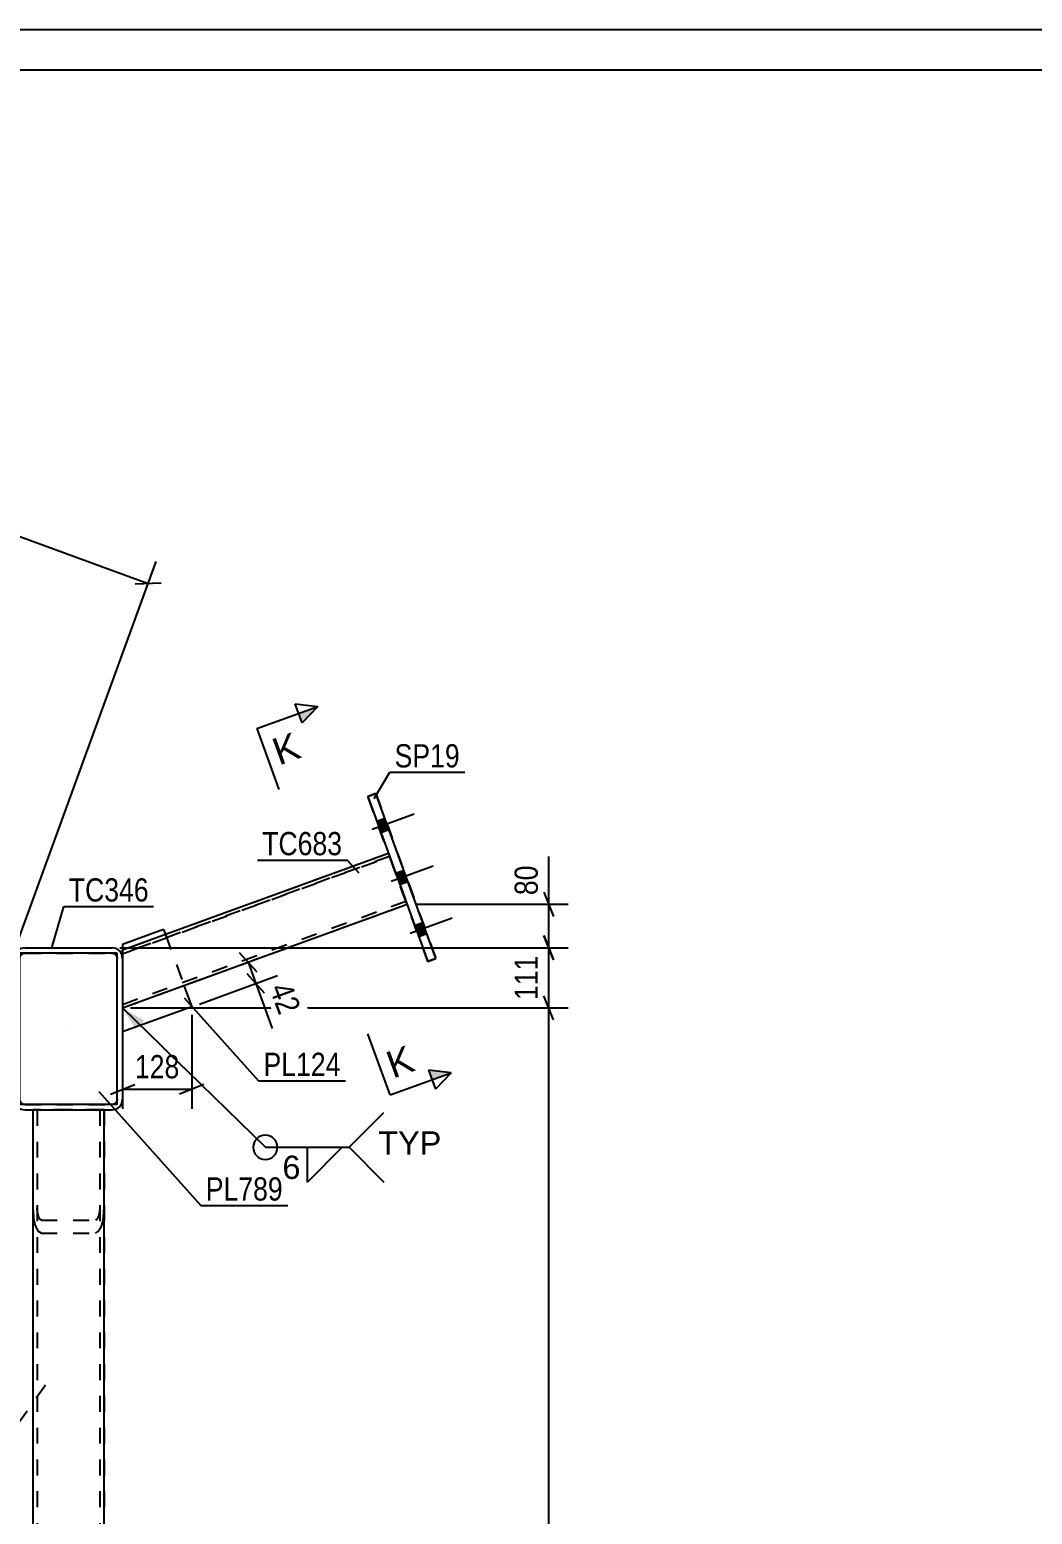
# Model space of a CAD drawing. Header units: millimetres. Extents: x 0 to 1189, y 0 to 841.
# Drawn here: x 771.4 to 895, y 657.9 to 841 of the extents above; entities that cross this region are included whole.
import ezdxf

# ---------------------------------------------------------------- set-up
doc = ezdxf.new("R2010")
doc.units = ezdxf.units.MM
doc.linetypes.add('DXK_LINE_DOT2', pattern=[3.9198, 1.9599, -1.9599])
doc.linetypes.add('DXK_LINE_DOT3', pattern=[5.9187, 2.979, -0.9799, 0.9799, -0.9799])
doc.styles.add('Arial', font='ARIAL.TTF', dxfattribs={"height": 0.2})
doc.styles.add('Arial Narrow', font='ARIALN.TTF', dxfattribs={"height": 0.2})

# ---------------------------------------------------------------- blocks, each defined once
blk = doc.blocks.new('Unknown-285407614-1132')
at = {"color": 5, "linetype": 'Continuous'}
for p, q in [((1189, 841), (0, 841)), ((1184, 836), (5, 836))]:
    blk.add_line(p, q, dxfattribs=at)
blk = doc.blocks.new('Part-285407614-3735 - 3540')
at = {"color": 2, "linetype": 'Continuous'}
for p, q in [((814.06, 746.82), (813.06, 746.45)), ((813.06, 746.45), (820.47, 726.09)), ((813.06, 746.45), (813.06, 746.45)), ((821.47, 726.46), (814.06, 746.82)), ((814.06, 746.82), (814.06, 746.82)), ((820.47, 726.09), (821.47, 726.46)), ((820.47, 726.09), (820.47, 726.09)), ((821.47, 726.46), (821.47, 726.46))]:
    blk.add_line(p, q, dxfattribs=at)
at = {"color": 7, "linetype": 'DXK_LINE_DOT2'}
for p, q in [((813.06, 746.45), (814.06, 746.82)), ((820.47, 726.09), (813.06, 746.45)), ((814.06, 746.82), (821.47, 726.46)), ((821.47, 726.46), (820.47, 726.09))]:
    blk.add_line(p, q, dxfattribs=at)
blk = doc.blocks.new('Bolt-285407614-3557 - 3540')
at = {"linetype": 'Continuous'}
for points in [[(814.18, 743.38), (814.68, 742.01), (815.68, 742.37), (815.18, 743.75)], [(814.18, 743.38), (814.68, 742.01), (815.68, 742.37), (815.18, 743.75)], [(814.18, 743.38), (814.68, 742.01), (815.68, 742.37), (815.18, 743.75)], [(816.51, 736.96), (817.02, 735.59), (818.02, 735.95), (817.52, 737.33)], [(816.51, 736.96), (817.02, 735.59), (818.02, 735.95), (817.52, 737.33)], [(818.85, 730.54), (819.35, 729.16), (820.36, 729.53), (819.85, 730.91)], [(818.85, 730.54), (819.35, 729.16), (820.36, 729.53), (819.85, 730.91)], [(818.85, 730.54), (819.35, 729.16), (820.36, 729.53), (819.85, 730.91)]]:
    blk.add_hatch(color=1, dxfattribs=at).paths.add_polyline_path(points)
at = {"color": 1, "linetype": 'Continuous'}
for p, q in [((813.61, 742.4), (818.81, 744.29)), ((813.61, 742.4), (818.81, 744.29)), ((813.61, 742.4), (818.81, 744.29)), ((814.18, 743.38), (815.18, 743.75)), ((814.18, 743.38), (815.18, 743.75)), ((814.18, 743.38), (815.18, 743.75)), ((814.68, 742.01), (815.68, 742.37)), ((814.68, 742.01), (815.68, 742.37)), ((814.68, 742.01), (815.68, 742.37)), ((815.95, 735.98), (821.15, 737.87)), ((815.95, 735.98), (821.15, 737.87)), ((816.51, 736.96), (817.52, 737.33)), ((816.51, 736.96), (817.52, 737.33)), ((817.02, 735.59), (818.02, 735.95)), ((817.02, 735.59), (818.02, 735.95)), ((818.29, 729.56), (823.49, 731.45)), ((818.29, 729.56), (823.49, 731.45)), ((818.29, 729.56), (823.49, 731.45)), ((818.85, 730.54), (819.85, 730.91)), ((818.85, 730.54), (819.85, 730.91)), ((818.85, 730.54), (819.85, 730.91)), ((819.35, 729.16), (820.36, 729.53)), ((819.35, 729.16), (820.36, 729.53)), ((819.35, 729.16), (820.36, 729.53))]:
    blk.add_line(p, q, dxfattribs=at)
blk = doc.blocks.new('Part-285407614-3592 - 3540')
at = {"color": 2, "linetype": 'Continuous'}
for p, q in [((770.16, 708.45), (770.16, 727.11)), ((782.16, 727.11), (770.16, 727.11)), ((782.16, 708.45), (782.16, 727.11)), ((782.16, 708.45), (770.16, 708.45))]:
    blk.add_line(p, q, dxfattribs=at)
blk = doc.blocks.new('Part-285407614-3717 - 3540')
at = {"color": 2, "linetype": 'Continuous'}
for p, q in [((787.89, 730.02), (782.82, 728.18)), ((787.89, 730.02), (788.12, 729.4)), ((782.82, 728.18), (782.82, 727.47)), ((790.4, 723.13), (791.36, 720.5)), ((791.36, 720.5), (782.82, 717.39))]:
    blk.add_line(p, q, dxfattribs=at)
at = {"color": 7, "linetype": 'DXK_LINE_DOT2'}
for p, q in [((788.12, 729.4), (790.4, 723.13)), ((782.82, 727.47), (782.82, 717.39))]:
    blk.add_line(p, q, dxfattribs=at)
blk = doc.blocks.new('Part-285407614-3740 - 3540')
at = {"color": 2, "linetype": 'Continuous'}
for p, q in [((815.63, 739.41), (782.82, 727.47)), ((782.82, 720.37), (817.91, 733.14)), ((782.82, 727.47), (782.82, 726.45)), ((782.82, 727.47), (782.82, 727.47))]:
    blk.add_line(p, q, dxfattribs=at)
at = {"color": 7, "linetype": 'DXK_LINE_DOT2'}
for p, q in [((815.63, 739.41), (782.82, 727.47)), ((782.82, 727.04), (815.76, 739.03)), ((815.76, 739.03), (782.82, 727.04)), ((815.63, 739.41), (817.91, 733.14)), ((817.91, 733.14), (815.63, 739.41)), ((815.63, 739.41), (815.63, 739.41)), ((815.76, 739.03), (815.76, 739.03)), ((782.82, 720.8), (817.77, 733.52)), ((782.82, 720.8), (817.77, 733.52)), ((782.82, 720.37), (817.91, 733.14)), ((817.77, 733.52), (817.77, 733.52)), ((817.91, 733.14), (817.91, 733.14)), ((782.82, 726.62), (782.82, 727.47)), ((782.82, 727.04), (782.82, 727.04)), ((782.82, 726.45), (782.82, 720.37))]:
    blk.add_line(p, q, dxfattribs=at)
blk = doc.blocks.new('Part-285407614-3770 - 3540')
at = {"color": 2, "linetype": 'Continuous'}
for p, q in [((771.76, 707.78), (771.76, 515.11)), ((780.56, 515.11), (780.56, 707.78))]:
    blk.add_line(p, q, dxfattribs=at)
at = {"color": 7, "linetype": 'DXK_LINE_DOT2'}
for p, q in [((780.56, 707.78), (771.76, 707.78)), ((780.56, 707.78), (771.76, 707.78)), ((772.29, 707.78), (772.29, 515.11)), ((780.02, 707.78), (780.02, 515.11))]:
    blk.add_line(p, q, dxfattribs=at)
blk = doc.blocks.new('Part-285407614-3785 - 3540')
at = {"color": 7, "linetype": 'DXK_LINE_DOT2'}
for p, q in [((771.76, 707.78), (780.02, 707.78)), ((771.76, 707.78), (771.76, 707.78)), ((771.76, 707.78), (772.29, 707.78)), ((771.76, 707.78), (771.76, 658.18)), ((772.29, 707.78), (772.29, 707.78)), ((772.29, 707.78), (772.29, 658.18)), ((772.29, 707.78), (772.33, 707.78)), ((772.33, 707.78), (772.45, 707.78)), ((780.24, 707.78), (772.82, 707.78)), ((780.02, 707.78), (780.02, 658.18)), ((780.02, 707.78), (780.56, 707.78)), ((780.47, 707.78), (780.24, 707.78)), ((780.56, 707.78), (780.47, 707.78)), ((780.56, 707.78), (780.56, 658.18)), ((771.76, 695.75), (771.84, 694.54)), ((772.33, 695.14), (772.29, 695.75)), ((772.82, 694.17), (772.62, 694.29)), ((772.82, 694.17), (779.49, 694.17)), ((779.69, 694.29), (779.49, 694.17)), ((780.02, 695.75), (779.98, 695.14)), ((780.47, 694.54), (780.56, 695.75)), ((772.41, 692.84), (772.62, 692.72)), ((772.62, 692.72), (772.82, 692.6)), ((772.82, 692.6), (779.49, 692.6)), ((779.49, 692.6), (779.87, 692.82)), ((779.87, 692.82), (779.9, 692.84))]:
    blk.add_line(p, q, dxfattribs=at)
for centre, radius, start, end in [((775.5, 694.84), 3.68, 184.591, 212.8752), ((774.16, 695.29), 1.84, 184.591, 212.8752), ((778.15, 695.29), 1.84, 327.1248, 355.409), ((776.81, 694.84), 3.68, 327.1248, 355.409)]:
    blk.add_arc(centre, radius, start, end, dxfattribs=at)
blk = doc.blocks.new('Part-285407614-3801 - 3540')
at = {"color": 2, "linetype": 'Continuous'}
for p, q in [((769.59, 726.96), (769.49, 726.45)), ((770.82, 727.78), (770.31, 727.68)), ((770.82, 727.78), (781.49, 727.78)), ((770.82, 727.78), (770.82, 727.78)), ((781.49, 727.78), (781.49, 727.78)), ((782, 727.68), (781.49, 727.78)), ((782.82, 726.45), (782.72, 726.96)), ((769.49, 726.45), (769.49, 709.11)), ((782.82, 726.45), (782.82, 709.11)), ((769.49, 709.11), (769.59, 708.6)), ((782.72, 708.6), (782.82, 709.11)), ((770.31, 707.88), (770.82, 707.78)), ((770.82, 707.78), (781.49, 707.78)), ((770.82, 707.78), (770.82, 707.78)), ((781.49, 707.78), (782, 707.88)), ((781.49, 707.78), (781.49, 707.78))]:
    blk.add_line(p, q, dxfattribs=at)
at = {"color": 7, "linetype": 'DXK_LINE_DOT2'}
for p, q in [((770.57, 727.06), (770.82, 727.11)), ((770.82, 727.11), (770.82, 727.11)), ((770.82, 727.11), (781.49, 727.11)), ((781.49, 727.11), (781.49, 727.11)), ((781.49, 727.11), (781.74, 727.06)), ((770.16, 726.45), (770.21, 726.7)), ((770.16, 726.45), (770.16, 726.45)), ((770.16, 709.11), (770.16, 726.45)), ((782.1, 726.7), (782.16, 726.45)), ((782.16, 726.45), (782.16, 726.45)), ((782.16, 709.11), (782.16, 726.45)), ((770.16, 709.11), (770.16, 709.11)), ((770.21, 708.86), (770.16, 709.11)), ((782.16, 709.11), (782.1, 708.86)), ((782.16, 709.11), (782.16, 709.11)), ((770.82, 708.45), (770.57, 708.5)), ((770.82, 708.45), (770.82, 708.45)), ((770.82, 708.45), (781.49, 708.45)), ((781.74, 708.5), (781.49, 708.45)), ((781.49, 708.45), (781.49, 708.45))]:
    blk.add_line(p, q, dxfattribs=at)
at = {"color": 7, "linetype": 'DXK_LINE_DOT3'}
blk.add_line((776.16, 717.78), (776.16, 717.78), dxfattribs=at)
at = {"color": 2, "linetype": 'Continuous'}
for centre, start, end in [((770.82, 726.45), 112.5, 157.5), ((781.49, 726.45), 22.5, 67.5), ((770.82, 709.11), 202.5, 247.5), ((781.49, 709.11), 292.5, 337.5)]:
    blk.add_arc(centre, 1.33, start, end, dxfattribs=at)
at = {"color": 7, "linetype": 'DXK_LINE_DOT2'}
for centre, start, end in [((770.82, 726.45), 112.5, 157.5), ((781.49, 726.45), 22.5, 67.5), ((770.82, 709.11), 202.5, 247.5), ((781.49, 709.11), 292.5, 337.5)]:
    blk.add_arc(centre, 0.667, start, end, dxfattribs=at)
blk = doc.blocks.new('StraightDimension-285407614-3903 - 3540')
at = {"color": 7, "linetype": 'Continuous'}
for p, q in [((834.79, 729.28), (835.99, 726.28)), ((782.49, 727.78), (837.79, 727.78)), ((835.39, 720.37), (835.39, 727.78)), ((835.99, 718.87), (834.79, 721.87)), ((783.82, 720.37), (837.79, 720.37))]:
    blk.add_line(p, q, dxfattribs=at)
at = {"color": 0}
blk.add_wipeout([(834.64, 727.42), (830.44, 727.42), (830.44, 720.73), (834.64, 720.73)], dxfattribs=at)
at = {"color": 3, "style": 'Arial Narrow'}
blk.add_text('111', height=2.863, rotation=90.0002, dxfattribs=at).set_placement((834.04, 721.33))
blk = doc.blocks.new('StraightDimension-285407614-3916 - 3540')
at = {"color": 7, "linetype": 'Continuous'}
for p, q in [((834.79, 734.64), (835.99, 731.64)), ((818.91, 733.14), (837.79, 733.14)), ((835.39, 727.78), (835.39, 733.14)), ((835.99, 726.28), (834.79, 729.28)), ((782.49, 727.78), (837.79, 727.78))]:
    blk.add_line(p, q, dxfattribs=at)
at = {"color": 0}
blk.add_wipeout([(834.64, 738.52), (830.44, 738.52), (830.44, 733.67), (834.64, 733.67)], dxfattribs=at)
at = {"color": 7, "linetype": 'Continuous'}
blk.add_line((835.39, 733.14), (835.39, 739.05), dxfattribs=at)
blk.add_line((835.39, 733.14), (835.39, 739.05), dxfattribs=at)
at = {"color": 3, "style": 'Arial Narrow'}
blk.add_text('80', height=2.863, rotation=90.0002, dxfattribs=at).set_placement((834.04, 734.27))
blk = doc.blocks.new('StraightDimension-285407614-3929 - 3540')
at = {"color": 7, "linetype": 'Continuous'}
for p, q in [((835.99, 718.87), (834.79, 721.87)), ((783.82, 720.37), (837.79, 720.37)), ((835.39, 495.11), (835.39, 720.37))]:
    blk.add_line(p, q, dxfattribs=at)
blk = doc.blocks.new('StraightDimension-285407614-3957 - 3540')
at = {"color": 7, "linetype": 'Continuous'}
for p, q in [((791.36, 719.5), (791.36, 707.93)), ((782.82, 716.39), (782.82, 707.93)), ((781.32, 709.73), (784.32, 710.93)), ((792.86, 710.93), (789.86, 709.73)), ((782.82, 710.33), (791.36, 710.33))]:
    blk.add_line(p, q, dxfattribs=at)
at = {"color": 0}
blk.add_wipeout([(790.43, 711.08), (790.43, 715.28), (783.75, 715.28), (783.75, 711.08)], dxfattribs=at)
at = {"color": 3, "style": 'Arial Narrow'}
blk.add_text('128', height=2.863, dxfattribs=at).set_placement((784.35, 711.68))
blk = doc.blocks.new('StraightDimension-285407614-4185 - 3540')
at = {"color": 7, "linetype": 'Continuous'}
for p, q in [((791.34, 723.47), (800.98, 726.98)), ((797.22, 727.21), (799.37, 724.8)), ((798.3, 726.01), (799.26, 723.37)), ((792.3, 720.84), (801.93, 724.35)), ((800.33, 722.17), (798.18, 724.58))]:
    blk.add_line(p, q, dxfattribs=at)
at = {"color": 0}
blk.add_wipeout([(801.8, 718.57), (805.75, 720.01), (804.09, 724.57), (800.14, 723.14)], dxfattribs=at)
at = {"color": 7, "linetype": 'Continuous'}
blk.add_line((799.26, 723.37), (801.28, 717.82), dxfattribs=at)
blk.add_line((799.26, 723.37), (801.28, 717.82), dxfattribs=at)
at = {"color": 3, "style": 'Arial Narrow'}
blk.add_text('42', height=2.863, rotation=-69.9983, dxfattribs=at).set_placement((800.91, 722.78))
blk = doc.blocks.new('StraightDimension-285407614-34818 - 3540')
at = {"color": 7, "linetype": 'Continuous'}
for p, q in [((734.1, 767.38), (742.86, 791.45)), ((743.5, 788.82), (740.27, 788.72)), ((741.88, 788.77), (785.98, 772.72)), ((769.83, 728.34), (786.96, 775.4)), ((784.37, 772.67), (787.6, 772.77))]:
    blk.add_line(p, q, dxfattribs=at)
at = {"color": 0}
blk.add_wipeout([(767.33, 780.3), (768.77, 784.25), (762.49, 786.54), (761.05, 782.59)], dxfattribs=at)
at = {"color": 3, "style": 'Arial Narrow'}
blk.add_text('704', height=2.863, rotation=-20.002, dxfattribs=at).set_placement((761.82, 782.95))
blk = doc.blocks.new('Mark-285407614-3588 - 3540')
at = {"color": 0}
blk.add_wipeout([(802.6, 696.6), (802.6, 699.6), (793.09, 699.6), (793.09, 696.6)], dxfattribs=at)
blk.add_wipeout([(802.6, 696.6), (802.6, 699.6), (793.09, 699.6), (793.09, 696.6)], dxfattribs=at)
at = {"color": 30, "linetype": 'Continuous'}
for p, q in [((779.89, 710.05), (792.49, 696)), ((792.49, 696), (803.2, 696))]:
    blk.add_line(p, q, dxfattribs=at)
at = {"color": 3, "style": 'Arial Narrow'}
blk.add_text('PL789', height=2.863, dxfattribs=at).set_placement((793.09, 696.6))
blk = doc.blocks.new('Mark-285407614-3713 - 3540')
at = {"color": 0}
blk.add_wipeout([(809.71, 711.97), (809.71, 714.97), (800.21, 714.97), (800.21, 711.97)], dxfattribs=at)
blk.add_wipeout([(809.71, 711.97), (809.71, 714.97), (800.21, 714.97), (800.21, 711.97)], dxfattribs=at)
at = {"color": 30, "linetype": 'Continuous'}
for p, q in [((790.44, 721.62), (799.61, 711.37)), ((799.61, 711.37), (810.31, 711.37))]:
    blk.add_line(p, q, dxfattribs=at)
at = {"color": 3, "style": 'Arial Narrow'}
blk.add_text('PL124', height=2.863, dxfattribs=at).set_placement((800.21, 711.97))
blk = doc.blocks.new('Mark-285407614-3736 - 3540')
at = {"color": 0}
blk.add_wipeout([(809.91, 739.19), (809.91, 742.19), (800.05, 742.19), (800.05, 739.19)], dxfattribs=at)
blk.add_wipeout([(809.91, 739.19), (809.91, 742.19), (800.05, 742.19), (800.05, 739.19)], dxfattribs=at)
at = {"color": 30, "linetype": 'Continuous'}
for p in [(799.45, 738.59), (812.02, 736.99)]:
    blk.add_line(p, (810.51, 738.59), dxfattribs=at)
at = {"color": 3, "style": 'Arial Narrow'}
blk.add_text('TC683', height=2.863, dxfattribs=at).set_placement((800.05, 739.19))
blk = doc.blocks.new('SectionMark-285407614-4407 - 3540')
at = {"linetype": 'Continuous'}
for points in [[(804.97, 755.52), (804.54, 756.7), (806.89, 757.55)], [(820.99, 711.51), (820.56, 712.68), (823.34, 712.36)]]:
    blk.add_hatch(color=6, dxfattribs=at).paths.add_polyline_path(points)
at = {"color": 6, "linetype": 'Continuous'}
for p, q in [((804.97, 755.52), (804.12, 757.87)), ((804.12, 757.87), (806.89, 757.55)), ((806.89, 757.55), (804.97, 755.52)), ((823.34, 712.36), (820.56, 712.68)), ((820.56, 712.68), (821.42, 710.34)), ((823.34, 712.36), (821.42, 710.34))]:
    blk.add_line(p, q, dxfattribs=at)
at = {"color": 0, "linetype": 'Continuous'}
for points in [[(805.03, 751.29), (803.84, 754.58), (800.91, 753.51), (802.11, 750.23)], [(819.09, 712.68), (817.89, 715.97), (814.97, 714.9), (816.16, 711.62)]]:
    blk.add_wipeout(points, dxfattribs=at)
at = {"color": 6, "linetype": 'Continuous'}
for p, q in [((799.37, 754.82), (806.89, 757.55)), ((799.37, 754.82), (802.11, 747.3)), ((815.82, 709.63), (813.09, 717.15)), ((815.82, 709.63), (823.34, 712.36))]:
    blk.add_line(p, q, dxfattribs=at)
at = {"color": 3, "linetype": 'Continuous', "style": 'Arial'}
for p in [(802.11, 750.23), (816.16, 711.62)]:
    blk.add_text('K', height=3.34, rotation=20.002, dxfattribs=at).set_placement(p)
blk = doc.blocks.new('Mark-285407614-3781 - 3540')
at = {"color": 0}
blk.add_wipeout([(762.12, 659.61), (762.12, 662.61), (753.9, 662.61), (753.9, 659.61)], dxfattribs=at)
blk.add_wipeout([(762.12, 659.61), (762.12, 662.61), (753.9, 662.61), (753.9, 659.61)], dxfattribs=at)
at = {"color": 30, "linetype": 'DXK_LINE_DOT2'}
for p in [(773.33, 673.82), (753.3, 659.01)]:
    blk.add_line(p, (762.72, 659.01), dxfattribs=at)
at = {"color": 3, "style": 'Arial Narrow'}
blk.add_text('M112', height=2.863, dxfattribs=at).set_placement((753.9, 659.61))
blk = doc.blocks.new('Mark-285407614-3731 - 3540')
at = {"color": 0}
blk.add_wipeout([(824.42, 750.02), (824.42, 753.02), (816.38, 753.02), (816.38, 750.02)], dxfattribs=at)
blk.add_wipeout([(824.42, 750.02), (824.42, 753.02), (816.38, 753.02), (816.38, 750.02)], dxfattribs=at)
at = {"color": 30, "linetype": 'Continuous'}
for p, q in [((813.87, 746.17), (815.78, 749.42)), ((815.78, 749.42), (825.02, 749.42))]:
    blk.add_line(p, q, dxfattribs=at)
at = {"color": 3, "style": 'Arial Narrow'}
blk.add_text('SP19', height=2.863, dxfattribs=at).set_placement((816.38, 750.02))
blk = doc.blocks.new('WeldMark-285407614-4424 - 3540')
at = {"linetype": 'Continuous'}
blk.add_hatch(color=30, dxfattribs=at).paths.add_polyline_path([(784.44, 717.74), (782.82, 720.37), (785.49, 718.81)])
at = {"color": 30, "linetype": 'Continuous'}
blk.add_line((782.82, 720.37), (800.44, 703.17), dxfattribs=at)
at = {"color": 3, "linetype": 'Continuous'}
for q in [(815.05, 707.45), (815.05, 698.88)]:
    blk.add_line((810.76, 703.17), q, dxfattribs=at)
blk.add_arc((800.44, 703.17), 1.5, 90, 270, dxfattribs=at)
at = {"color": 0}
blk.add_wipeout([(804.96, 699.07), (804.96, 702.47), (802.34, 702.47), (802.34, 699.07)], dxfattribs=at)
at = {"color": 30, "linetype": 'Continuous'}
blk.add_line((800.44, 703.17), (810.76, 703.17), dxfattribs=at)
at = {"color": 3, "linetype": 'Continuous'}
for p, q in [((805.62, 703.17), (809.9, 703.17)), ((809.9, 703.17), (805.62, 698.88)), ((805.62, 698.88), (805.62, 703.17))]:
    blk.add_line(p, q, dxfattribs=at)
blk.add_arc((800.44, 703.17), 1.5, 270, 90, dxfattribs=at)
at = {"color": 3, "style": 'Arial'}
blk.add_text('6', height=2.87, dxfattribs=at).set_placement((802.54, 699.27))
at = {"color": 0, "linetype": 'Continuous'}
blk.add_wipeout([(822.14, 702.27), (822.14, 705.27), (814.36, 705.27), (814.36, 702.27)], dxfattribs=at)
blk.add_wipeout([(822.14, 702.27), (822.14, 705.27), (814.36, 705.27), (814.36, 702.27)], dxfattribs=at)
at = {"color": 3, "linetype": 'Continuous', "style": 'Arial'}
blk.add_text('TYP', height=2.865, dxfattribs=at).set_placement((814.36, 702.27))
blk = doc.blocks.new('Mark-285407614-3797 - 3540')
at = {"color": 0}
blk.add_wipeout([(786.06, 733.48), (786.06, 736.48), (776.2, 736.48), (776.2, 733.48)], dxfattribs=at)
blk.add_wipeout([(786.06, 733.48), (786.06, 736.48), (776.2, 736.48), (776.2, 733.48)], dxfattribs=at)
at = {"color": 30, "linetype": 'Continuous'}
for p, q in [((774.1, 727.78), (775.6, 732.88)), ((775.6, 732.88), (786.66, 732.88))]:
    blk.add_line(p, q, dxfattribs=at)
at = {"color": 3, "style": 'Arial Narrow'}
blk.add_text('TC346', height=2.863, dxfattribs=at).set_placement((776.2, 733.48))

msp = doc.modelspace()

# ---------------------------------------------------------------- block references
for name in ['Unknown-285407614-1132', 'Part-285407614-3735 - 3540', 'Bolt-285407614-3557 - 3540', 'Part-285407614-3740 - 3540', 'Part-285407614-3717 - 3540', 'Part-285407614-3801 - 3540', 'Part-285407614-3592 - 3540', 'Part-285407614-3770 - 3540', 'Part-285407614-3785 - 3540']:
    msp.add_blockref(name, (0, 0))

# ---------------------------------------------------------------- next in the draw order: block references
for name in ['StraightDimension-285407614-3903 - 3540', 'Mark-285407614-3781 - 3540']:
    msp.add_blockref(name, (0, 0))

# ---------------------------------------------------------------- next in the draw order: block references
for name in ['StraightDimension-285407614-3916 - 3540', 'StraightDimension-285407614-3929 - 3540']:
    msp.add_blockref(name, (0, 0))

# ---------------------------------------------------------------- next in the draw order: block references
for name in ['StraightDimension-285407614-34818 - 3540', 'Mark-285407614-3736 - 3540', 'StraightDimension-285407614-3957 - 3540']:
    msp.add_blockref(name, (0, 0))

# ---------------------------------------------------------------- next in the draw order: block references
for name in ['Mark-285407614-3797 - 3540', 'StraightDimension-285407614-4185 - 3540', 'Mark-285407614-3588 - 3540']:
    msp.add_blockref(name, (0, 0))

# ---------------------------------------------------------------- next in the draw order: block references
msp.add_blockref('Mark-285407614-3713 - 3540', (0, 0))

# ---------------------------------------------------------------- next in the draw order: block references
msp.add_blockref('SectionMark-285407614-4407 - 3540', (0, 0))

# ---------------------------------------------------------------- next in the draw order: block references
for name in ['Mark-285407614-3731 - 3540', 'WeldMark-285407614-4424 - 3540']:
    msp.add_blockref(name, (0, 0))

doc.saveas('drawing.dxf')
